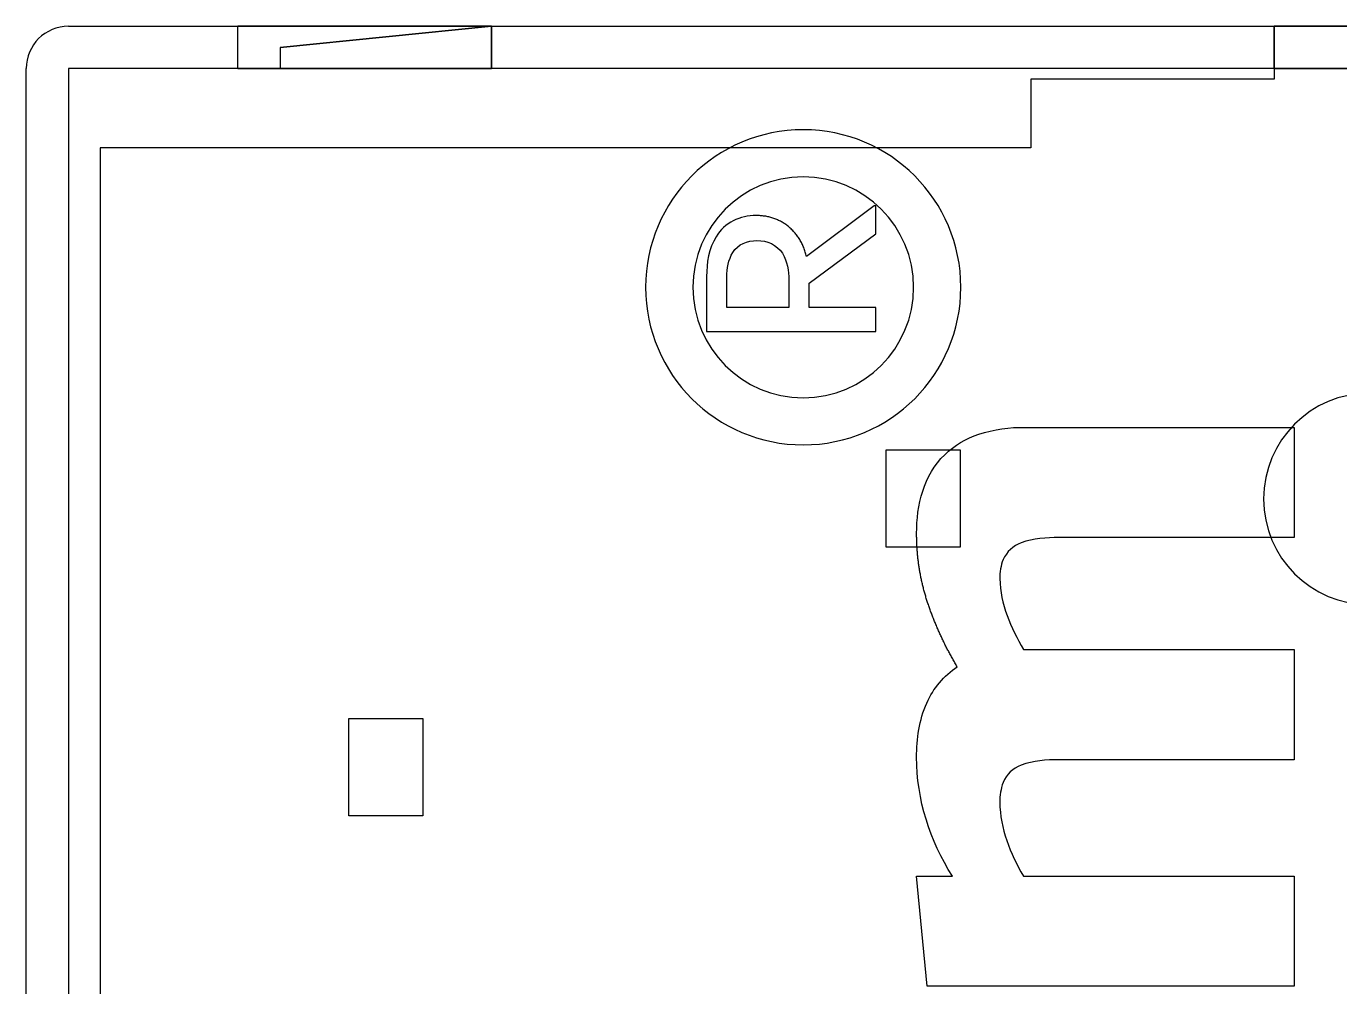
# Model space of a CAD drawing. Header units: millimetres. Extents: x -26.5 to 28.9, y -30 to 30.
# Drawn here: x 5.95 to 12.16, y 19.16 to 23.7 of the extents above; entities that cross this region are included whole.
import ezdxf

# ---------------------------------------------------------------- set-up
doc = ezdxf.new("R2010")
doc.units = ezdxf.units.MM
doc.layers.add('Feature', color=7, linetype='CONTINUOUS')

msp = doc.modelspace()

# ---------------------------------------------------------------- linework, layer by layer
at = {"layer": 'Feature'}
for p, q in [((6.15, 23.7, 2.85), (6.15, 23.7, 14.9)), ((6.15, 23.7, 2.85), (11.85, 23.7, 2.85)), ((6.15, 23.7, 2.85), (6.15, 23.7, 14.9)), ((6.15, 23.7, 14.9), (27.1, 23.7, 14.9)), ((6.15, 23.7, 14.9), (27.1, 23.7, 14.9)), ((6.15, 23.7, 2.85), (11.85, 23.7, 2.85)), ((8.15, 23.7, 3.90323), (6.95, 23.7, 3.90323)), ((6.95, 23.7, 5.10323), (8.15, 23.7, 5.10323)), ((6.95, 23.7, 3.90323), (6.95, 23.7, 5.10323)), ((8.15, 23.7, 3.90323), (6.95, 23.7, 3.90323)), ((6.95, 23.5, 3.90323), (6.95, 23.7, 3.90323)), ((6.95, 23.7, 5.10323), (8.15, 23.7, 5.10323)), ((6.95, 23.5, 5.10323), (6.95, 23.7, 5.10323)), ((6.95, 23.7, 3.90323), (6.95, 23.7, 5.10323)), ((6.95, 23.5, 5.10323), (6.95, 23.7, 5.10323)), ((6.95, 23.5, 3.90323), (6.95, 23.7, 3.90323)), ((8.15, 23.7, 5.00323), (7.15, 23.6, 5.00323)), ((7.15, 23.6, 4.00323), (8.15, 23.7, 4.00323)), ((7.15, 23.6, 4.00323), (8.15, 23.7, 4.00323)), ((8.15, 23.7, 5.00323), (7.15, 23.6, 5.00323)), ((8.15, 23.7, 5.00323), (8.15, 23.5, 5.00323)), ((8.15, 23.7, 4.00323), (8.15, 23.5, 4.00323)), ((8.15, 23.7, 5.00323), (8.15, 23.7, 4.00323)), ((8.15, 23.7, 5.00323), (8.15, 23.5, 5.00323)), ((8.15, 23.7, 4.00323), (8.15, 23.5, 4.00323)), ((8.15, 23.7, 5.00323), (8.15, 23.7, 4.00323)), ((8.15, 23.7, 5.10323), (8.15, 23.7, 3.90323)), ((8.15, 23.5, 3.90323), (8.15, 23.7, 3.90323)), ((8.15, 23.7, 5.10323), (8.15, 23.7, 3.90323)), ((8.15, 23.5, 3.90323), (8.15, 23.7, 3.90323)), ((8.15, 23.5, 5.10323), (8.15, 23.7, 5.10323)), ((8.15, 23.5, 5.10323), (8.15, 23.7, 5.10323)), ((12.85, 23.7, 1.8), (11.85, 23.7, 1.8)), ((11.85, 23.7, 2.85), (11.85, 23.7, 1.8)), ((11.85, 23.7, 2.85), (11.85, 23.7, 1.8)), ((11.85, 23.5, 1.8), (11.85, 23.7, 1.8)), ((11.85, 23.7, 2.85), (11.85, 23.45, 2.85)), ((11.85, 23.7, 2.85), (11.85, 23.45, 2.85)), ((12.85, 23.7, 1.8), (11.85, 23.7, 1.8)), ((11.85, 23.5, 1.8), (11.85, 23.7, 1.8)), ((7.15, 23.6, 5.00323), (7.15, 23.5, 5.00323)), ((7.15, 23.6, 4.00323), (7.15, 23.5, 4.00323)), ((7.15, 23.6, 5.00323), (7.15, 23.5, 5.00323)), ((7.15, 23.6, 5.00323), (7.15, 23.6, 4.00323)), ((7.15, 23.6, 4.00323), (7.15, 23.5, 4.00323)), ((7.15, 23.6, 5.00323), (7.15, 23.6, 4.00323)), ((5.95, 23.5, 14.9), (5.95, 23.5, 2.85)), ((5.95, 8, 2.85), (5.95, 23.5, 2.85)), ((5.95, 8, 14.9), (5.95, 23.5, 14.9)), ((5.95, 23.5, 14.9), (5.95, 23.5, 2.85)), ((5.95, 8, 14.9), (5.95, 23.5, 14.9)), ((5.95, 8, 2.85), (5.95, 23.5, 2.85)), ((6.15, 23.5, 15.1), (6.15, 8, 15.1)), ((27.1, 23.5, 15.1), (6.15, 23.5, 15.1)), ((27.1, 23.5, 15.1), (6.15, 23.5, 15.1)), ((6.15, 23.5, 15.1), (6.15, 8, 15.1)), ((8.15, 23.5, 3.90323), (6.95, 23.5, 3.90323)), ((6.95, 23.5, 5.10323), (8.15, 23.5, 5.10323)), ((6.95, 23.5, 3.90323), (6.95, 23.5, 5.10323)), ((8.15, 23.5, 3.90323), (6.95, 23.5, 3.90323)), ((6.95, 23.5, 3.90323), (6.95, 23.5, 5.10323)), ((6.95, 23.5, 5.10323), (8.15, 23.5, 5.10323)), ((7.15, 23.5, 5.00323), (8.15, 23.5, 5.00323)), ((8.15, 23.5, 4.00323), (7.15, 23.5, 4.00323)), ((7.15, 23.5, 4.00323), (7.15, 23.5, 5.00323)), ((7.15, 23.5, 5.00323), (8.15, 23.5, 5.00323)), ((7.15, 23.5, 4.00323), (7.15, 23.5, 5.00323)), ((8.15, 23.5, 4.00323), (7.15, 23.5, 4.00323)), ((8.15, 23.5, 5.00323), (8.15, 23.5, 4.00323)), ((8.15, 23.5, 5.00323), (8.15, 23.5, 4.00323)), ((8.15, 23.5, 5.10323), (8.15, 23.5, 3.90323)), ((8.15, 23.5, 5.10323), (8.15, 23.5, 3.90323)), ((11.85, 23.5, 1.95), (11.85, 23.45, 1.95)), ((11.85, 23.5, 1.95), (14.15, 23.5, 1.95)), ((11.85, 23.5, 1.8), (11.85, 23.5, 1.95)), ((11.85, 23.5, 1.95), (11.85, 23.45, 1.95)), ((11.85, 23.5, 1.95), (14.15, 23.5, 1.95)), ((11.85, 23.5, 1.8), (11.85, 23.5, 1.95)), ((12.85, 23.5, 1.8), (11.85, 23.5, 1.8)), ((12.85, 23.5, 1.8), (11.85, 23.5, 1.8)), ((10.7, 23.45, 1.95), (10.7, 23.125, 1.95)), ((11.85, 23.45, 1.95), (10.7, 23.45, 1.95)), ((10.7, 23.45, 1.95), (10.7, 23.125, 1.95)), ((10.7, 23.45, 2.85), (10.7, 23.125, 2.85)), ((10.7, 23.45, 2.85), (10.7, 23.45, 1.95)), ((11.85, 23.45, 1.95), (10.7, 23.45, 1.95)), ((10.7, 23.45, 2.85), (10.7, 23.45, 1.95)), ((11.85, 23.45, 2.85), (10.7, 23.45, 2.85)), ((11.85, 23.45, 2.85), (10.7, 23.45, 2.85)), ((10.7, 23.45, 2.85), (10.7, 23.125, 2.85)), ((11.85, 23.45, 2.85), (11.85, 23.45, 1.95)), ((11.85, 23.45, 2.85), (11.85, 23.45, 1.95)), ((6.3, 23.125, 1.95), (6.3, 8.375, 1.95)), ((10.7, 23.125, 1.95), (6.3, 23.125, 1.95)), ((6.3, 23.125, 1.95), (6.3, 8.375, 1.95)), ((6.3, 23.125, 2.85), (6.3, 8.375, 2.85)), ((6.3, 23.125, 2.85), (6.3, 23.125, 1.95)), ((10.7, 23.125, 1.95), (6.3, 23.125, 1.95)), ((6.3, 23.125, 2.85), (6.3, 23.125, 1.95)), ((10.7, 23.125, 2.85), (6.3, 23.125, 2.85)), ((10.7, 23.125, 2.85), (6.3, 23.125, 2.85)), ((6.3, 23.125, 2.85), (6.3, 8.375, 2.85)), ((10.7, 23.125, 2.85), (10.7, 23.125, 1.95)), ((10.7, 23.125, 2.85), (10.7, 23.125, 1.95)), ((9.95895, 22.8507, 15.1), (9.63895, 22.611, 15.1)), ((9.95895, 22.8507, 15.1), (9.63895, 22.611, 15.1)), ((9.96645, 22.8507, 15.1), (9.95895, 22.8507, 15.1)), ((9.96645, 22.8507, 15.1), (9.95895, 22.8507, 15.1)), ((9.96645, 22.7183, 15.1), (9.96645, 22.8507, 15.1)), ((9.96645, 22.7183, 15.1), (9.96645, 22.8507, 15.1)), ((9.65127, 22.485, 15.1), (9.96645, 22.7183, 15.1)), ((9.65127, 22.485, 15.1), (9.96645, 22.7183, 15.1)), ((9.16645, 22.5166, 15.1), (9.16645, 22.2564, 15.1)), ((9.16645, 22.5166, 15.1), (9.16645, 22.2564, 15.1)), ((9.2627, 22.37, 15.1), (9.2627, 22.5141, 15.1)), ((9.2627, 22.37, 15.1), (9.2627, 22.5141, 15.1)), ((9.55502, 22.4992, 15.1), (9.55502, 22.37, 15.1)), ((9.55502, 22.4992, 15.1), (9.55502, 22.37, 15.1)), ((9.65127, 22.37, 15.1), (9.65127, 22.485, 15.1)), ((9.65127, 22.37, 15.1), (9.65127, 22.485, 15.1)), ((9.55502, 22.37, 15.1), (9.2627, 22.37, 15.1)), ((9.55502, 22.37, 15.1), (9.2627, 22.37, 15.1)), ((9.96645, 22.37, 15.1), (9.65127, 22.37, 15.1)), ((9.96645, 22.37, 15.1), (9.65127, 22.37, 15.1)), ((9.96645, 22.2564, 15.1), (9.96645, 22.37, 15.1)), ((9.96645, 22.2564, 15.1), (9.96645, 22.37, 15.1)), ((9.16645, 22.2564, 15.1), (9.96645, 22.2564, 15.1)), ((9.16645, 22.2564, 15.1), (9.96645, 22.2564, 15.1)), ((10.6741, 21.8036, 15.1), (11.9453, 21.8036, 15.1)), ((10.6741, 21.8036, 15.09), (10.6741, 21.8036, 15.1)), ((10.6741, 21.8036, 15.1), (11.9453, 21.8036, 15.1)), ((10.6741, 21.8036, 15.09), (10.6741, 21.8036, 15.1)), ((10.6741, 21.8036, 15.09), (11.9453, 21.8036, 15.09)), ((10.6741, 21.8036, 15.09), (11.9453, 21.8036, 15.09)), ((11.9453, 21.8036, 15.1), (11.9453, 21.2829, 15.1)), ((11.9453, 21.8036, 15.09), (11.9453, 21.8036, 15.1)), ((11.9453, 21.8036, 15.1), (11.9453, 21.2829, 15.1)), ((11.9453, 21.8036, 15.09), (11.9453, 21.8036, 15.1)), ((11.9453, 21.8036, 15.09), (11.9453, 21.2829, 15.09)), ((11.9453, 21.8036, 15.09), (11.9453, 21.2829, 15.09)), ((10.015, 21.2368, 1.95), (10.015, 21.6968, 1.95)), ((10.015, 21.6968, -0.45), (10.015, 21.6968, 1.95)), ((10.015, 21.2368, -0.45), (10.015, 21.6968, -0.45)), ((10.015, 21.6968, 1.95), (10.365, 21.6968, 1.95)), ((10.015, 21.6968, -0.45), (10.365, 21.6968, -0.45)), ((10.015, 21.6968, -0.45), (10.015, 21.6968, 1.95)), ((10.015, 21.2368, -0.45), (10.015, 21.6968, -0.45)), ((10.015, 21.6968, -0.45), (10.365, 21.6968, -0.45)), ((10.015, 21.6968, 1.95), (10.365, 21.6968, 1.95)), ((10.015, 21.2368, 1.95), (10.015, 21.6968, 1.95)), ((10.365, 21.6968, -0.45), (10.365, 21.6968, 1.95)), ((10.365, 21.6968, 1.95), (10.365, 21.2368, 1.95)), ((10.365, 21.6968, -0.45), (10.365, 21.2368, -0.45)), ((10.365, 21.6968, -0.45), (10.365, 21.6968, 1.95)), ((10.365, 21.6968, -0.45), (10.365, 21.2368, -0.45)), ((10.365, 21.6968, 1.95), (10.365, 21.2368, 1.95)), ((10.1596, 21.3013, 15.09), (10.1596, 21.3013, 15.1)), ((10.1596, 21.3013, 15.09), (10.1596, 21.3013, 15.1)), ((11.9453, 21.2829, 15.1), (10.8331, 21.2829, 15.1)), ((11.9453, 21.2829, 15.1), (10.8331, 21.2829, 15.1)), ((11.9453, 21.2829, 15.09), (10.8331, 21.2829, 15.09)), ((10.8331, 21.2829, 15.09), (10.8331, 21.2829, 15.1)), ((10.8331, 21.2829, 15.09), (10.8331, 21.2829, 15.1)), ((11.9453, 21.2829, 15.09), (10.8331, 21.2829, 15.09)), ((11.9453, 21.2829, 15.09), (11.9453, 21.2829, 15.1)), ((11.9453, 21.2829, 15.09), (11.9453, 21.2829, 15.1)), ((10.365, 21.2368, 1.95), (10.015, 21.2368, 1.95)), ((10.015, 21.2368, -0.45), (10.015, 21.2368, 1.95)), ((10.365, 21.2368, -0.45), (10.015, 21.2368, -0.45)), ((10.015, 21.2368, -0.45), (10.015, 21.2368, 1.95)), ((10.365, 21.2368, -0.45), (10.015, 21.2368, -0.45)), ((10.365, 21.2368, 1.95), (10.015, 21.2368, 1.95)), ((10.365, 21.2368, -0.45), (10.365, 21.2368, 1.95)), ((10.365, 21.2368, -0.45), (10.365, 21.2368, 1.95)), ((10.553, 21.0882, 15.09), (10.553, 21.0882, 15.1)), ((10.553, 21.0882, 15.09), (10.553, 21.0882, 15.1)), ((10.6641, 20.7528, 15.1), (11.9453, 20.7528, 15.1)), ((10.6641, 20.7528, 15.09), (10.6641, 20.7528, 15.1)), ((10.6641, 20.7528, 15.1), (11.9453, 20.7528, 15.1)), ((10.6641, 20.7528, 15.09), (10.6641, 20.7528, 15.1)), ((10.6641, 20.7528, 15.09), (11.9453, 20.7528, 15.09)), ((10.6641, 20.7528, 15.09), (11.9453, 20.7528, 15.09)), ((11.9453, 20.7528, 15.1), (11.9453, 20.2321, 15.1)), ((11.9453, 20.7528, 15.09), (11.9453, 20.7528, 15.1)), ((11.9453, 20.7528, 15.1), (11.9453, 20.2321, 15.1)), ((11.9453, 20.7528, 15.09), (11.9453, 20.7528, 15.1)), ((11.9453, 20.7528, 15.09), (11.9453, 20.2321, 15.09)), ((11.9453, 20.7528, 15.09), (11.9453, 20.2321, 15.09)), ((10.3516, 20.6719, 15.09), (10.3516, 20.6719, 15.1)), ((10.3516, 20.6719, 15.09), (10.3516, 20.6719, 15.1)), ((7.475, 19.9665, 1.95), (7.475, 20.4265, 1.95)), ((7.475, 20.4265, -0.45), (7.475, 20.4265, 1.95)), ((7.475, 19.9665, -0.45), (7.475, 20.4265, -0.45)), ((7.475, 20.4265, 1.95), (7.825, 20.4265, 1.95)), ((7.475, 20.4265, -0.45), (7.825, 20.4265, -0.45)), ((7.475, 20.4265, -0.45), (7.475, 20.4265, 1.95)), ((7.475, 19.9665, -0.45), (7.475, 20.4265, -0.45)), ((7.475, 20.4265, -0.45), (7.825, 20.4265, -0.45)), ((7.475, 20.4265, 1.95), (7.825, 20.4265, 1.95)), ((7.475, 19.9665, 1.95), (7.475, 20.4265, 1.95)), ((7.825, 20.4265, -0.45), (7.825, 20.4265, 1.95)), ((7.825, 20.4265, 1.95), (7.825, 19.9665, 1.95)), ((7.825, 20.4265, -0.45), (7.825, 19.9665, -0.45)), ((7.825, 20.4265, -0.45), (7.825, 20.4265, 1.95)), ((7.825, 20.4265, -0.45), (7.825, 19.9665, -0.45)), ((7.825, 20.4265, 1.95), (7.825, 19.9665, 1.95)), ((10.1596, 20.2433, 15.09), (10.1596, 20.2433, 15.1)), ((10.1596, 20.2433, 15.09), (10.1596, 20.2433, 15.1)), ((11.9453, 20.2321, 15.1), (10.8331, 20.2321, 15.1)), ((11.9453, 20.2321, 15.1), (10.8331, 20.2321, 15.1)), ((11.9453, 20.2321, 15.09), (10.8331, 20.2321, 15.09)), ((10.8331, 20.2321, 15.09), (10.8331, 20.2321, 15.1)), ((10.8331, 20.2321, 15.09), (10.8331, 20.2321, 15.1)), ((11.9453, 20.2321, 15.09), (10.8331, 20.2321, 15.09)), ((11.9453, 20.2321, 15.09), (11.9453, 20.2321, 15.1)), ((11.9453, 20.2321, 15.09), (11.9453, 20.2321, 15.1)), ((10.553, 20.0313, 15.09), (10.553, 20.0313, 15.1)), ((10.553, 20.0313, 15.09), (10.553, 20.0313, 15.1)), ((7.825, 19.9665, 1.95), (7.475, 19.9665, 1.95)), ((7.475, 19.9665, -0.45), (7.475, 19.9665, 1.95)), ((7.825, 19.9665, -0.45), (7.475, 19.9665, -0.45)), ((7.475, 19.9665, -0.45), (7.475, 19.9665, 1.95)), ((7.825, 19.9665, -0.45), (7.475, 19.9665, -0.45)), ((7.825, 19.9665, 1.95), (7.475, 19.9665, 1.95)), ((7.825, 19.9665, -0.45), (7.825, 19.9665, 1.95)), ((7.825, 19.9665, -0.45), (7.825, 19.9665, 1.95)), ((10.2098, 19.1607, 15.1), (10.1596, 19.6814, 15.1)), ((10.1596, 19.6814, 15.1), (10.3287, 19.6814, 15.1)), ((10.2098, 19.1607, 15.1), (10.1596, 19.6814, 15.1)), ((10.2098, 19.1607, 15.09), (10.1596, 19.6814, 15.09)), ((10.1596, 19.6814, 15.09), (10.1596, 19.6814, 15.1)), ((10.1596, 19.6814, 15.1), (10.3287, 19.6814, 15.1)), ((10.1596, 19.6814, 15.09), (10.1596, 19.6814, 15.1)), ((10.1596, 19.6814, 15.09), (10.3287, 19.6814, 15.09)), ((10.1596, 19.6814, 15.09), (10.3287, 19.6814, 15.09)), ((10.2098, 19.1607, 15.09), (10.1596, 19.6814, 15.09)), ((10.3287, 19.6814, 15.09), (10.3287, 19.6814, 15.1)), ((10.3287, 19.6814, 15.09), (10.3287, 19.6814, 15.1)), ((10.6641, 19.6814, 15.1), (11.9453, 19.6814, 15.1)), ((10.6641, 19.6814, 15.09), (10.6641, 19.6814, 15.1)), ((10.6641, 19.6814, 15.1), (11.9453, 19.6814, 15.1)), ((10.6641, 19.6814, 15.09), (10.6641, 19.6814, 15.1)), ((10.6641, 19.6814, 15.09), (11.9453, 19.6814, 15.09)), ((10.6641, 19.6814, 15.09), (11.9453, 19.6814, 15.09)), ((11.9453, 19.6814, 15.1), (11.9453, 19.1607, 15.1)), ((11.9453, 19.6814, 15.09), (11.9453, 19.6814, 15.1)), ((11.9453, 19.6814, 15.1), (11.9453, 19.1607, 15.1)), ((11.9453, 19.6814, 15.09), (11.9453, 19.6814, 15.1)), ((11.9453, 19.6814, 15.09), (11.9453, 19.1607, 15.09)), ((11.9453, 19.6814, 15.09), (11.9453, 19.1607, 15.09)), ((11.9453, 19.1607, 15.1), (10.2098, 19.1607, 15.1)), ((11.9453, 19.1607, 15.1), (10.2098, 19.1607, 15.1)), ((11.9453, 19.1607, 15.09), (10.2098, 19.1607, 15.09)), ((10.2098, 19.1607, 15.09), (10.2098, 19.1607, 15.1)), ((10.2098, 19.1607, 15.09), (10.2098, 19.1607, 15.1)), ((11.9453, 19.1607, 15.09), (10.2098, 19.1607, 15.09)), ((11.9453, 19.1607, 15.09), (11.9453, 19.1607, 15.1)), ((11.9453, 19.1607, 15.09), (11.9453, 19.1607, 15.1))]:
    msp.add_line(p, q, dxfattribs=at)
for centre, radius, start, end in [((6.15, 23.5, 2.85), 0.2, 90, 180), ((6.15, 23.5, 14.9), 0.2, 90, 180), ((6.15, 23.5, 14.9), 0.2, 90, 180), ((6.15, 23.5, 2.85), 0.2, 90, 180), ((6.15, 23.5, 14.9), 0, 90, 0), ((6.15, 23.5, 14.9), 0, 90, 0), ((6.15, 23.5, 14.9), 0, 180, 0), ((6.15, 23.5, 14.9), 0, 180, 0), ((9.62349, 22.4658, 15.1), 0.74508, 90, -90), ((9.62349, 22.4658, 15.1), 0.74508, 90, -90), ((9.62349, 22.4658, 15.1), 0.74508, -90, 90), ((9.62349, 22.4658, 15.1), 0.74508, -90, 90), ((9.62349, 22.4658, 15.1), 0.52194, 90, -90), ((9.62349, 22.4658, 15.1), 0.52194, 90, -90), ((9.62349, 22.4658, 15.1), 0.52194, -90, 90), ((9.62349, 22.4658, 15.1), 0.52194, -90, 90), ((12.3, 21.465, 1.95), 0.5, 90, -90), ((12.3, 21.465, 1.95), 0.5, 90, -90)]:
    msp.add_arc(centre, radius, start, end, dxfattribs=at)
for points, degree, knots in [([(9.40091, 22.805, 15.1), (9.32644, 22.8069, 15.1), (9.25028, 22.7706, 15.1), (9.21216, 22.7051, 15.1), (9.17704, 22.6491, 15.1), (9.16634, 22.5817, 15.1), (9.16645, 22.5166, 15.1)], 3, [0, 0, 0, 0, 0.532124, 0.532124, 0.532124, 1, 1, 1, 1]), ([(9.40091, 22.805, 15.1), (9.32644, 22.8069, 15.1), (9.25028, 22.7706, 15.1), (9.21216, 22.7051, 15.1), (9.17704, 22.6491, 15.1), (9.16634, 22.5817, 15.1), (9.16645, 22.5166, 15.1)], 3, [0, 0, 0, 0, 0.532124, 0.532124, 0.532124, 1, 1, 1, 1]), ([(9.63895, 22.611, 15.1), (9.61913, 22.6991, 15.1), (9.54984, 22.7564, 15.1), (9.48368, 22.8056, 15.1), (9.40091, 22.805, 15.1)], 2, [0, 0, 0, 0.521315, 0.521315, 1, 1, 1]), ([(9.63895, 22.611, 15.1), (9.61913, 22.6991, 15.1), (9.54984, 22.7564, 15.1), (9.48368, 22.8056, 15.1), (9.40091, 22.805, 15.1)], 2, [0, 0, 0, 0.521315, 0.521315, 1, 1, 1]), ([(9.2627, 22.5141, 15.1), (9.261, 22.5559, 15.1), (9.27029, 22.5949, 15.1), (9.29055, 22.631, 15.1), (9.31435, 22.6695, 15.1), (9.36072, 22.6877, 15.1), (9.40466, 22.6864, 15.1)], 3, [0, 0, 0, 0, 0.478843, 0.478843, 0.478843, 1, 1, 1, 1]), ([(9.2627, 22.5141, 15.1), (9.261, 22.5559, 15.1), (9.27029, 22.5949, 15.1), (9.29055, 22.631, 15.1), (9.31435, 22.6695, 15.1), (9.36072, 22.6877, 15.1), (9.40466, 22.6864, 15.1)], 3, [0, 0, 0, 0, 0.478843, 0.478843, 0.478843, 1, 1, 1, 1]), ([(9.40466, 22.6864, 15.1), (9.45142, 22.6879, 15.1), (9.49961, 22.6669, 15.1), (9.52484, 22.6264, 15.1), (9.54689, 22.5871, 15.1), (9.55695, 22.5447, 15.1), (9.55502, 22.4992, 15.1)], 3, [0, 0, 0, 0, 0.514571, 0.514571, 0.514571, 1, 1, 1, 1]), ([(9.40466, 22.6864, 15.1), (9.45142, 22.6879, 15.1), (9.49961, 22.6669, 15.1), (9.52484, 22.6264, 15.1), (9.54689, 22.5871, 15.1), (9.55695, 22.5447, 15.1), (9.55502, 22.4992, 15.1)], 3, [0, 0, 0, 0, 0.514571, 0.514571, 0.514571, 1, 1, 1, 1]), ([(10.1596, 21.3013, 15.1), (10.1586, 21.4353, 15.1), (10.1925, 21.5785, 15.1), (10.2924, 21.6741, 15.1), (10.3389, 21.7185, 15.1), (10.3927, 21.7508, 15.1), (10.4537, 21.7712, 15.1), (10.5253, 21.7938, 15.1), (10.5988, 21.8046, 15.1), (10.6741, 21.8036, 15.1)], 3, [0, 0, 0, 0, 0.495902, 0.495902, 0.495902, 0.727226, 0.727226, 0.727226, 1, 1, 1, 1]), ([(10.1596, 21.3013, 15.1), (10.1586, 21.4353, 15.1), (10.1925, 21.5785, 15.1), (10.2924, 21.6741, 15.1), (10.3389, 21.7185, 15.1), (10.3927, 21.7508, 15.1), (10.4537, 21.7712, 15.1), (10.5253, 21.7938, 15.1), (10.5988, 21.8046, 15.1), (10.6741, 21.8036, 15.1)], 3, [0, 0, 0, 0, 0.495902, 0.495902, 0.495902, 0.727226, 0.727226, 0.727226, 1, 1, 1, 1]), ([(10.1596, 21.3013, 15.09), (10.1586, 21.4353, 15.09), (10.1925, 21.5785, 15.09), (10.2924, 21.6741, 15.09), (10.3389, 21.7185, 15.09), (10.3927, 21.7508, 15.09), (10.4537, 21.7712, 15.09), (10.5253, 21.7938, 15.09), (10.5988, 21.8046, 15.09), (10.6741, 21.8036, 15.09)], 3, [0, 0, 0, 0, 0.495902, 0.495902, 0.495902, 0.727226, 0.727226, 0.727226, 1, 1, 1, 1]), ([(10.1596, 21.3013, 15.09), (10.1586, 21.4353, 15.09), (10.1925, 21.5785, 15.09), (10.2924, 21.6741, 15.09), (10.3389, 21.7185, 15.09), (10.3927, 21.7508, 15.09), (10.4537, 21.7712, 15.09), (10.5253, 21.7938, 15.09), (10.5988, 21.8046, 15.09), (10.6741, 21.8036, 15.09)], 3, [0, 0, 0, 0, 0.495902, 0.495902, 0.495902, 0.727226, 0.727226, 0.727226, 1, 1, 1, 1]), ([(10.3516, 20.6719, 15.1), (10.2632, 20.8185, 15.1), (10.2098, 20.981, 15.1), (10.1595, 21.1372, 15.1), (10.1596, 21.3013, 15.1)], 2, [0, 0, 0, 0.51148, 0.51148, 1, 1, 1]), ([(10.3516, 20.6719, 15.1), (10.2632, 20.8185, 15.1), (10.2098, 20.981, 15.1), (10.1595, 21.1372, 15.1), (10.1596, 21.3013, 15.1)], 2, [0, 0, 0, 0.51148, 0.51148, 1, 1, 1]), ([(10.3516, 20.6719, 15.09), (10.2632, 20.8185, 15.09), (10.2098, 20.981, 15.09), (10.1595, 21.1372, 15.09), (10.1596, 21.3013, 15.09)], 2, [0, 0, 0, 0.51148, 0.51148, 1, 1, 1]), ([(10.3516, 20.6719, 15.09), (10.2632, 20.8185, 15.09), (10.2098, 20.981, 15.09), (10.1595, 21.1372, 15.09), (10.1596, 21.3013, 15.09)], 2, [0, 0, 0, 0.51148, 0.51148, 1, 1, 1]), ([(10.8331, 21.2829, 15.1), (10.7729, 21.2818, 15.1), (10.7108, 21.2801, 15.1), (10.654, 21.2573, 15.1), (10.6144, 21.2427, 15.1), (10.586, 21.2163, 15.1), (10.5686, 21.178, 15.1), (10.5577, 21.1491, 15.1), (10.5525, 21.1192, 15.1), (10.553, 21.0882, 15.1)], 3, [0, 0, 0, 0, 0.462798, 0.462798, 0.462798, 0.766878, 0.766878, 0.766878, 1, 1, 1, 1]), ([(10.8331, 21.2829, 15.1), (10.7729, 21.2818, 15.1), (10.7108, 21.2801, 15.1), (10.654, 21.2573, 15.1), (10.6144, 21.2427, 15.1), (10.586, 21.2163, 15.1), (10.5686, 21.178, 15.1), (10.5577, 21.1491, 15.1), (10.5525, 21.1192, 15.1), (10.553, 21.0882, 15.1)], 3, [0, 0, 0, 0, 0.462798, 0.462798, 0.462798, 0.766878, 0.766878, 0.766878, 1, 1, 1, 1]), ([(10.8331, 21.2829, 15.09), (10.7729, 21.2818, 15.09), (10.7108, 21.2801, 15.09), (10.654, 21.2573, 15.09), (10.6144, 21.2427, 15.09), (10.586, 21.2163, 15.09), (10.5686, 21.178, 15.09), (10.5577, 21.1491, 15.09), (10.5525, 21.1192, 15.09), (10.553, 21.0882, 15.09)], 3, [0, 0, 0, 0, 0.462798, 0.462798, 0.462798, 0.766878, 0.766878, 0.766878, 1, 1, 1, 1]), ([(10.8331, 21.2829, 15.09), (10.7729, 21.2818, 15.09), (10.7108, 21.2801, 15.09), (10.654, 21.2573, 15.09), (10.6144, 21.2427, 15.09), (10.586, 21.2163, 15.09), (10.5686, 21.178, 15.09), (10.5577, 21.1491, 15.09), (10.5525, 21.1192, 15.09), (10.553, 21.0882, 15.09)], 3, [0, 0, 0, 0, 0.462798, 0.462798, 0.462798, 0.766878, 0.766878, 0.766878, 1, 1, 1, 1]), ([(10.1596, 20.2433, 15.1), (10.1595, 20.3307, 15.1), (10.1712, 20.4197, 15.1), (10.2076, 20.5, 15.1), (10.2378, 20.5697, 15.1), (10.2885, 20.6297, 15.1), (10.3516, 20.6719, 15.1)], 3, [0, 0, 0, 0, 0.536662, 0.536662, 0.536662, 1, 1, 1, 1]), ([(10.1596, 20.2433, 15.1), (10.1595, 20.3307, 15.1), (10.1712, 20.4197, 15.1), (10.2076, 20.5, 15.1), (10.2378, 20.5697, 15.1), (10.2885, 20.6297, 15.1), (10.3516, 20.6719, 15.1)], 3, [0, 0, 0, 0, 0.536662, 0.536662, 0.536662, 1, 1, 1, 1]), ([(10.1596, 20.2433, 15.09), (10.1595, 20.3307, 15.09), (10.1712, 20.4197, 15.09), (10.2076, 20.5, 15.09), (10.2378, 20.5697, 15.09), (10.2885, 20.6297, 15.09), (10.3516, 20.6719, 15.09)], 3, [0, 0, 0, 0, 0.536662, 0.536662, 0.536662, 1, 1, 1, 1]), ([(10.1596, 20.2433, 15.09), (10.1595, 20.3307, 15.09), (10.1712, 20.4197, 15.09), (10.2076, 20.5, 15.09), (10.2378, 20.5697, 15.09), (10.2885, 20.6297, 15.09), (10.3516, 20.6719, 15.09)], 3, [0, 0, 0, 0, 0.536662, 0.536662, 0.536662, 1, 1, 1, 1]), ([(10.8331, 20.2321, 15.1), (10.7728, 20.2315, 15.1), (10.7109, 20.2285, 15.1), (10.654, 20.2059, 15.1), (10.6138, 20.1907, 15.1), (10.5853, 20.1633, 15.1), (10.5686, 20.1239, 15.1), (10.5577, 20.094, 15.1), (10.5525, 20.0632, 15.1), (10.553, 20.0313, 15.1)], 3, [0, 0, 0, 0, 0.457283, 0.457283, 0.457283, 0.762862, 0.762862, 0.762862, 1, 1, 1, 1]), ([(10.8331, 20.2321, 15.1), (10.7728, 20.2315, 15.1), (10.7109, 20.2285, 15.1), (10.654, 20.2059, 15.1), (10.6138, 20.1907, 15.1), (10.5853, 20.1633, 15.1), (10.5686, 20.1239, 15.1), (10.5577, 20.094, 15.1), (10.5525, 20.0632, 15.1), (10.553, 20.0313, 15.1)], 3, [0, 0, 0, 0, 0.457283, 0.457283, 0.457283, 0.762862, 0.762862, 0.762862, 1, 1, 1, 1]), ([(10.8331, 20.2321, 15.09), (10.7728, 20.2315, 15.09), (10.7109, 20.2285, 15.09), (10.654, 20.2059, 15.09), (10.6138, 20.1907, 15.09), (10.5853, 20.1633, 15.09), (10.5686, 20.1239, 15.09), (10.5577, 20.094, 15.09), (10.5525, 20.0632, 15.09), (10.553, 20.0313, 15.09)], 3, [0, 0, 0, 0, 0.457283, 0.457283, 0.457283, 0.762862, 0.762862, 0.762862, 1, 1, 1, 1]), ([(10.8331, 20.2321, 15.09), (10.7728, 20.2315, 15.09), (10.7109, 20.2285, 15.09), (10.654, 20.2059, 15.09), (10.6138, 20.1907, 15.09), (10.5853, 20.1633, 15.09), (10.5686, 20.1239, 15.09), (10.5577, 20.094, 15.09), (10.5525, 20.0632, 15.09), (10.553, 20.0313, 15.09)], 3, [0, 0, 0, 0, 0.457283, 0.457283, 0.457283, 0.762862, 0.762862, 0.762862, 1, 1, 1, 1])]:
    msp.add_open_spline(points, degree=degree, knots=knots, dxfattribs=at)
for points in [[(10.553, 21.0882, 15.1), (10.5546, 20.9679, 15.1), (10.6067, 20.8558, 15.1), (10.6641, 20.7528, 15.1)], [(10.553, 21.0882, 15.1), (10.5546, 20.9679, 15.1), (10.6067, 20.8558, 15.1), (10.6641, 20.7528, 15.1)], [(10.553, 21.0882, 15.09), (10.5546, 20.9679, 15.09), (10.6067, 20.8558, 15.09), (10.6641, 20.7528, 15.09)], [(10.553, 21.0882, 15.09), (10.5546, 20.9679, 15.09), (10.6067, 20.8558, 15.09), (10.6641, 20.7528, 15.09)], [(10.3287, 19.6814, 15.1), (10.2225, 19.8485, 15.1), (10.1591, 20.0445, 15.1), (10.1596, 20.2433, 15.1)], [(10.3287, 19.6814, 15.1), (10.2225, 19.8485, 15.1), (10.1591, 20.0445, 15.1), (10.1596, 20.2433, 15.1)], [(10.3287, 19.6814, 15.09), (10.2225, 19.8485, 15.09), (10.1591, 20.0445, 15.09), (10.1596, 20.2433, 15.09)], [(10.3287, 19.6814, 15.09), (10.2225, 19.8485, 15.09), (10.1591, 20.0445, 15.09), (10.1596, 20.2433, 15.09)], [(10.553, 20.0313, 15.1), (10.5533, 19.9063, 15.1), (10.6037, 19.7883, 15.1), (10.6641, 19.6814, 15.1)], [(10.553, 20.0313, 15.1), (10.5533, 19.9063, 15.1), (10.6037, 19.7883, 15.1), (10.6641, 19.6814, 15.1)], [(10.553, 20.0313, 15.09), (10.5533, 19.9063, 15.09), (10.6037, 19.7883, 15.09), (10.6641, 19.6814, 15.09)], [(10.553, 20.0313, 15.09), (10.5533, 19.9063, 15.09), (10.6037, 19.7883, 15.09), (10.6641, 19.6814, 15.09)]]:
    msp.add_open_spline(points, degree=3, dxfattribs=at)

doc.saveas('drawing.dxf')
